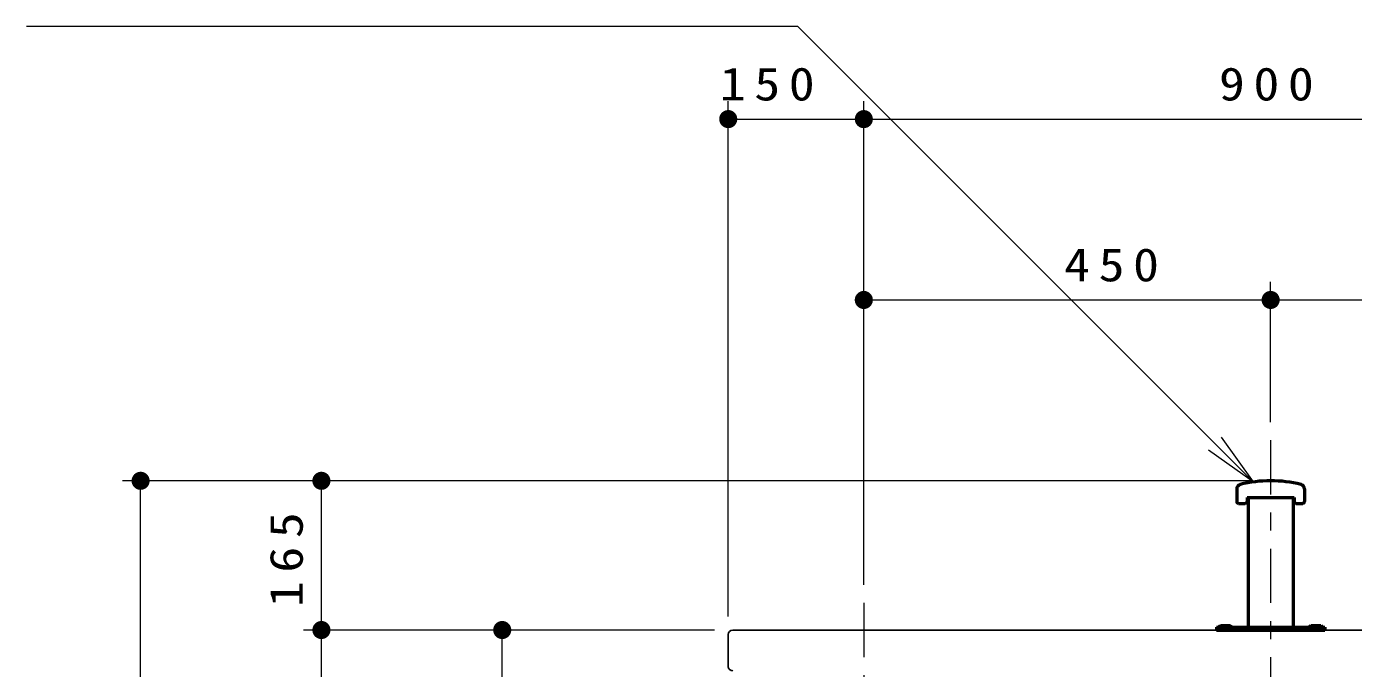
# Model space of a CAD drawing. Units: millimetres on the paper, scale 1:20. Extents: x -360 to 9, y -38 to 355.
# Drawn here: x -354.1 to -280.8, y 137.2 to 172.7 of the extents above; entities that cross this region are included whole.
import ezdxf

# ---------------------------------------------------------------- set-up
doc = ezdxf.new("R2010")
doc.units = ezdxf.units.MM
doc.linetypes.add('USER2', pattern=[6, 3, -1, 1, -1])
doc.layers.add('CLASS1', color=7, linetype='Continuous', lineweight=13)
doc.styles.add('ＭＳ ゴシック', font='')
doc.styles.get('ＭＳ ゴシック').set_extended_font_data('MS Gothic')

# ---------------------------------------------------------------- blocks, each defined once
blk = doc.blocks.new('filled_dot')
at = {"color": 0, "linetype": 'Continuous', "lineweight": -2, "const_width": 1.25}
blk.add_lwpolyline([(-0.625, 0, 1), (0.625, 0, 1)], format="xyb", close=True, dxfattribs=at)

msp = doc.modelspace()

# ---------------------------------------------------------------- linework, layer by layer
at = {"layer": 'CLASS1'}
for p, q in [((-315.336, 140.103), (-315.336, 168.603)), ((-307.836, 141.853), (-307.836, 168.603)), ((-315.336, 167.603), (-307.836, 167.603)), ((-307.836, 167.603), (-262.836, 167.603)), ((-285.336, 150.85), (-285.336, 158.603)), ((-307.836, 157.603), (-285.336, 157.603)), ((-285.336, 157.603), (-262.836, 157.603)), ((-288.064, 150.013), (-286.296, 147.538)), ((-286.296, 147.538), (-288.771, 149.306)), ((-286.296, 147.538), (-288.418, 149.66)), ((-286.336, 147.603), (-348.836, 147.603)), ((-347.836, 119.353), (-347.836, 147.603)), ((-337.836, 139.353), (-337.836, 147.603)), ((-316.086, 139.353), (-338.836, 139.353)), ((-337.836, 119.353), (-337.836, 139.353)), ((-327.836, 119.853), (-327.836, 139.353))]:
    msp.add_line(p, q, dxfattribs=at)
at = {"layer": 'CLASS1', "linetype": 'USER2'}
for p, q in [((-285.336, 149.85), (-285.336, 113.363)), ((-307.836, 140.853), (-307.836, 97.353))]:
    msp.add_line(p, q, dxfattribs=at)
at = {"layer": 'CLASS1', "color": 140, "lineweight": 50}
for p, q in [((-287.211, 147.159), (-287.211, 146.453)), ((-283.461, 147.159), (-283.461, 146.453)), ((-287.111, 146.353), (-286.736, 146.353)), ((-286.636, 146.678), (-284.036, 146.678)), ((-286.636, 146.678), (-286.636, 146.453)), ((-286.586, 146.678), (-286.586, 139.503)), ((-284.086, 146.678), (-284.086, 139.503)), ((-284.036, 146.678), (-284.036, 146.453)), ((-283.936, 146.353), (-283.561, 146.353)), ((-288.336, 139.503), (-288.336, 139.353)), ((-288.336, 139.503), (-282.336, 139.503)), ((-288.161, 139.553), (-288.111, 139.603)), ((-288.161, 139.553), (-287.511, 139.553)), ((-288.161, 139.553), (-288.161, 139.503)), ((-288.111, 139.603), (-287.561, 139.603)), ((-287.561, 139.603), (-287.511, 139.553)), ((-287.511, 139.553), (-287.511, 139.503)), ((-283.161, 139.553), (-283.111, 139.603)), ((-283.161, 139.553), (-282.511, 139.553)), ((-283.161, 139.553), (-283.161, 139.503)), ((-283.111, 139.603), (-282.561, 139.603)), ((-282.561, 139.603), (-282.511, 139.553)), ((-282.511, 139.553), (-282.511, 139.503)), ((-282.336, 139.503), (-282.336, 139.353)), ((-288.336, 139.353), (-282.336, 139.353))]:
    msp.add_line(p, q, dxfattribs=at)
at = {"layer": 'CLASS1', "color": 4, "lineweight": 25}
for p, q in [((-315.336, 139.103), (-315.336, 137.353)), ((-315.086, 139.353), (-255.586, 139.353))]:
    msp.add_line(p, q, dxfattribs=at)
at = {"layer": 'CLASS1'}
msp.add_lwpolyline([(-286.296, 147.538), (-311.479, 172.721), (-354.145, 172.721)], dxfattribs=at)
at = {"layer": 'CLASS1', "color": 140, "lineweight": 50}
for centre, radius, start, end in [((-285.336, 140.453), 7.15, 76.37847, 103.62152), ((-286.961, 147.159), 0.25, 103.62152, 180), ((-283.711, 147.159), 0.25, 0, 76.37847), ((-287.111, 146.453), 0.1, 179.99999, 270), ((-286.736, 146.453), 0.1, 270, 0), ((-283.936, 146.453), 0.1, 179.99999, 270), ((-283.561, 146.453), 0.1, 270, 0)]:
    msp.add_arc(centre, radius, start, end, dxfattribs=at)
at = {"layer": 'CLASS1', "color": 4, "lineweight": 25}
for centre, start, end in [((-315.086, 139.103), 89.99998, 179.99996), ((-315.086, 137.353), 179.99998, 270.00003)]:
    msp.add_arc(centre, 0.25, start, end, dxfattribs=at)

# ---------------------------------------------------------------- block references
at = {"layer": 'CLASS1', "xscale": 0.4, "yscale": 0.4}
for p in [(-315.336, 167.603), (-307.836, 167.603), (-307.836, 157.603)]:
    msp.add_blockref('filled_dot', p, dxfattribs=at)
for p, rotation in [((-307.836, 167.603), 180), ((-285.336, 157.603), 180), ((-347.836, 147.603), 270), ((-337.836, 147.603), 270), ((-337.836, 139.353), 270), ((-337.836, 139.353), 90), ((-327.836, 139.353), 270)]:
    msp.add_blockref('filled_dot', p, dxfattribs=dict(at, rotation=rotation))

# ---------------------------------------------------------------- texts
at = {"layer": 'CLASS1', "char_height": 1.833, "attachment_point": 8, "style": 'ＭＳ ゴシック'}
for s, insert in [('\\T1.33;\\W1.15;150', (-312.942, 168.603)), ('\\T1.33;\\W1.15;900', (-285.336, 168.603)), ('\\T1.33;\\W1.15;450', (-293.899, 158.603))]:
    msp.add_mtext(s, dxfattribs=dict(at, insert=insert))
at = {"layer": 'CLASS1', "insert": (-338.836, 143.478), "char_height": 1.833, "attachment_point": 8, "rotation": 90, "style": 'ＭＳ ゴシック'}
msp.add_mtext('\\T1.33;\\W1.15;165', dxfattribs=at)

doc.saveas('drawing.dxf')
